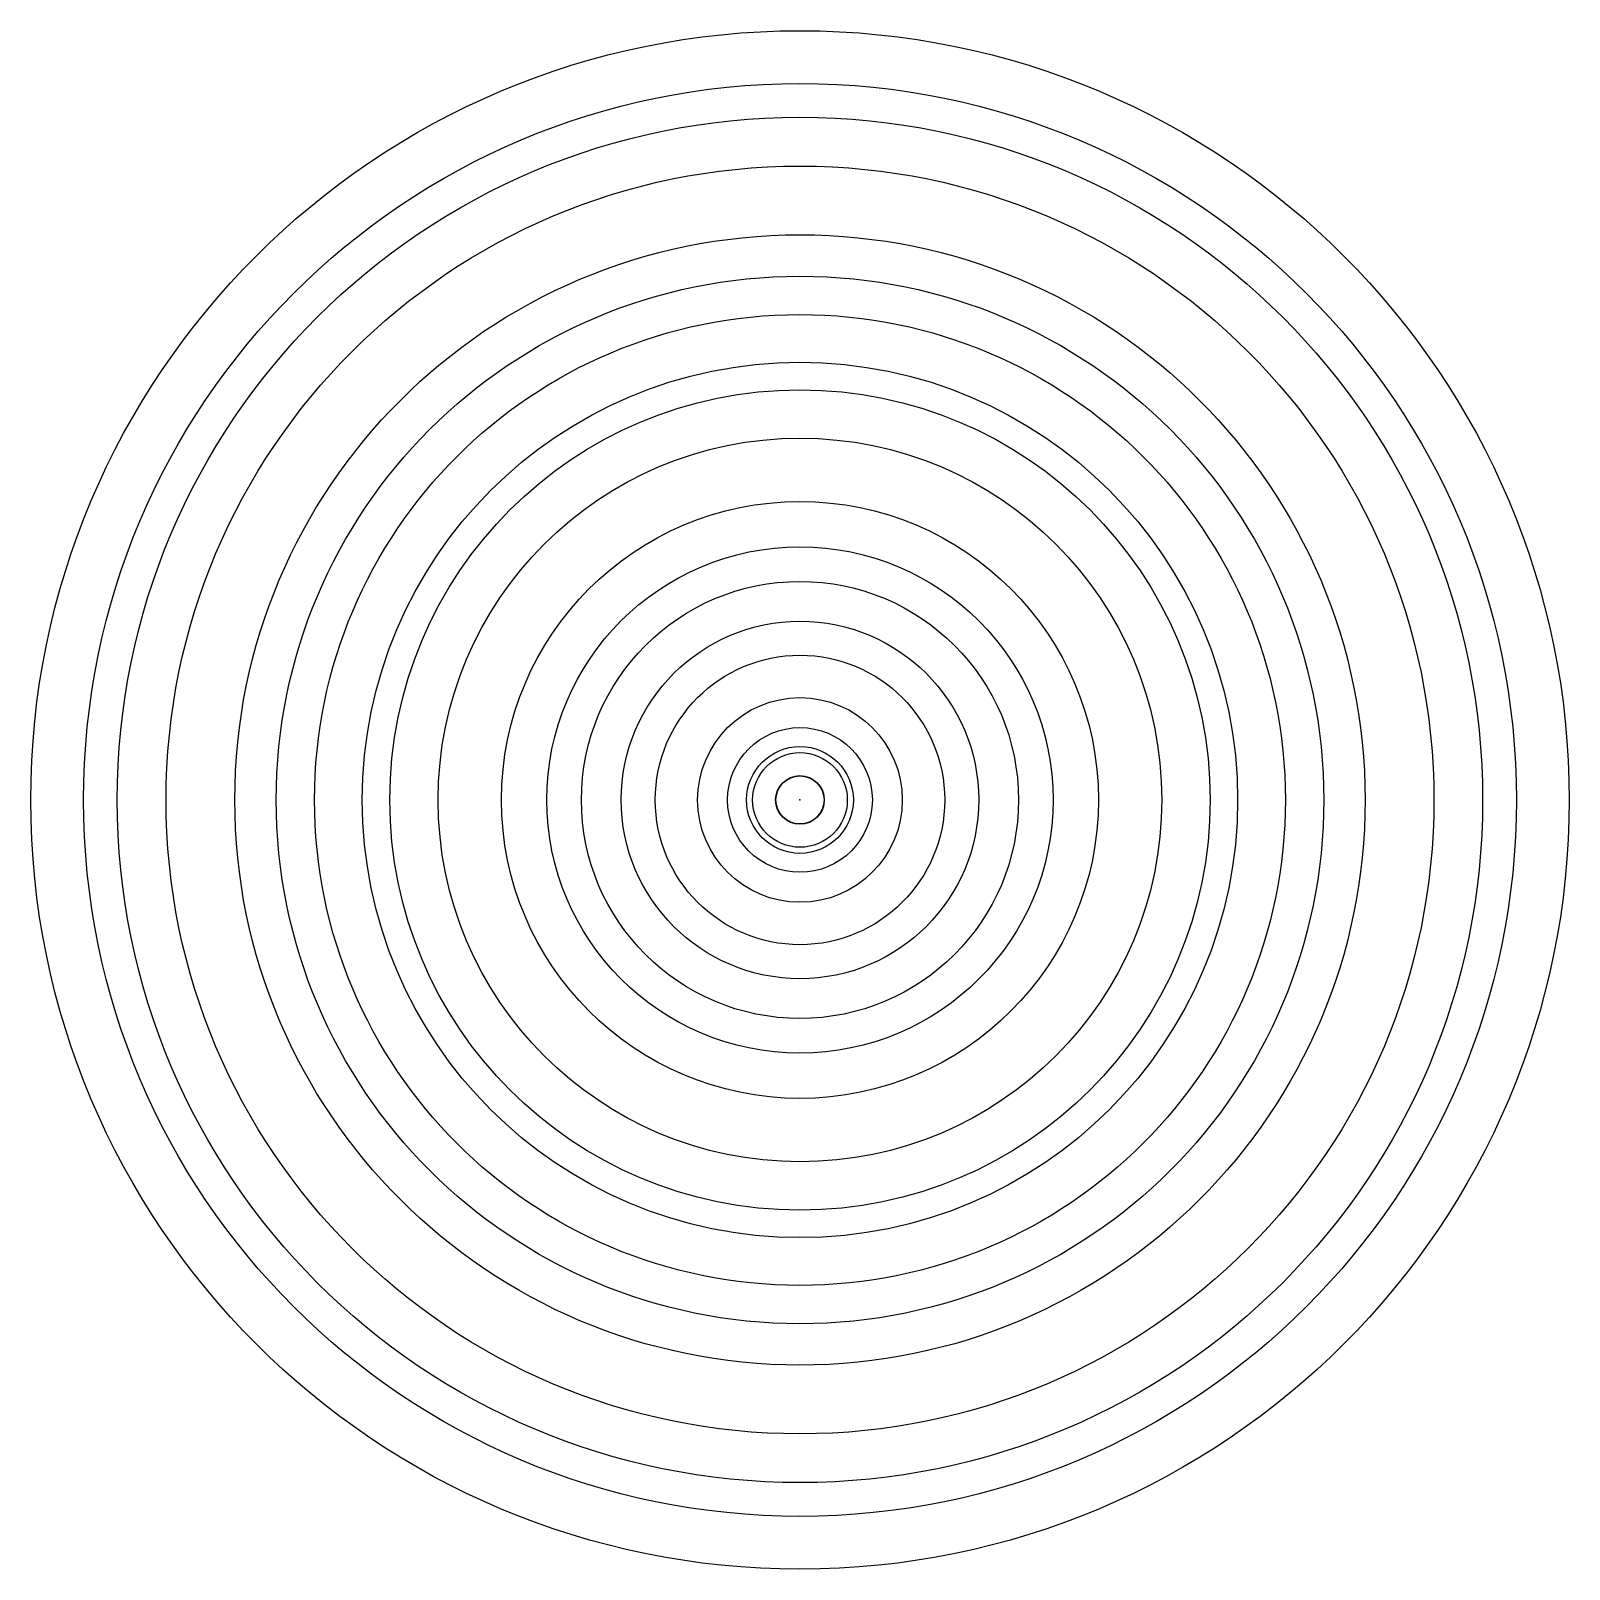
# Model space of a CAD drawing. Extents: x -0.55 to 0.52, y -0.54 to 0.53.
import ezdxf

# ---------------------------------------------------------------- set-up
doc = ezdxf.new("R2010")
doc.units = 0
doc.header["$MEASUREMENT"] = 0
doc.layers.add('3', color=3, linetype='CONTINUOUS')

msp = doc.modelspace()

# ---------------------------------------------------------------- linework, layer by layer
at = {"layer": '3'}
for centre, radius in [((-0.0154, -0.0055, 0.2), 0.5315), ((-0.0154, -0.0055, 0.25), 0.495), ((-0.0154, -0.0055, 0.25), 0.4717), ((-0.0154, -0.0055, 0.3), 0.438), ((-0.0154, -0.0055, 0.35), 0.3905), ((-0.0154, -0.0055, 0.4), 0.3619), ((-0.0154, -0.0055, 0.45), 0.3354), ((-0.0154, -0.0055, 0.5), 0.3024), ((-0.0154, -0.0055, 0.55), 0.2834), ((-0.0154, -0.0055, 0.55), 0.25), ((-0.0154, -0.0055, 0.6), 0.2062), ((-0.0154, -0.0055, 0.65), 0.1749), ((-0.0154, -0.0055, 0.7), 0.151), ((-0.0154, -0.0055, 0.75), 0.1235), ((-0.0154, -0.0055, 0.8), 0.1), ((-0.0154, -0.0055, 0.85), 0.0707), ((-0.0154, -0.0055, 0.9), 0.0369), ((-0.0154, -0.0055, 0.95), 0.0168)]:
    msp.add_circle(centre, radius, dxfattribs=at)
at = {"layer": '3', "color": 11}
for centre, radius in [((-0.0154, -0.0055), 0.05), ((-0.0154, -0.0055, 0.05), 0.0327), ((-0.0154, -0.0055, 0.15), 0.0166)]:
    msp.add_circle(centre, radius, dxfattribs=at)
at = {"layer": '3'}
msp.add_point((-0.0154, -0.0055, 0.95), dxfattribs=at)

doc.saveas('drawing.dxf')
